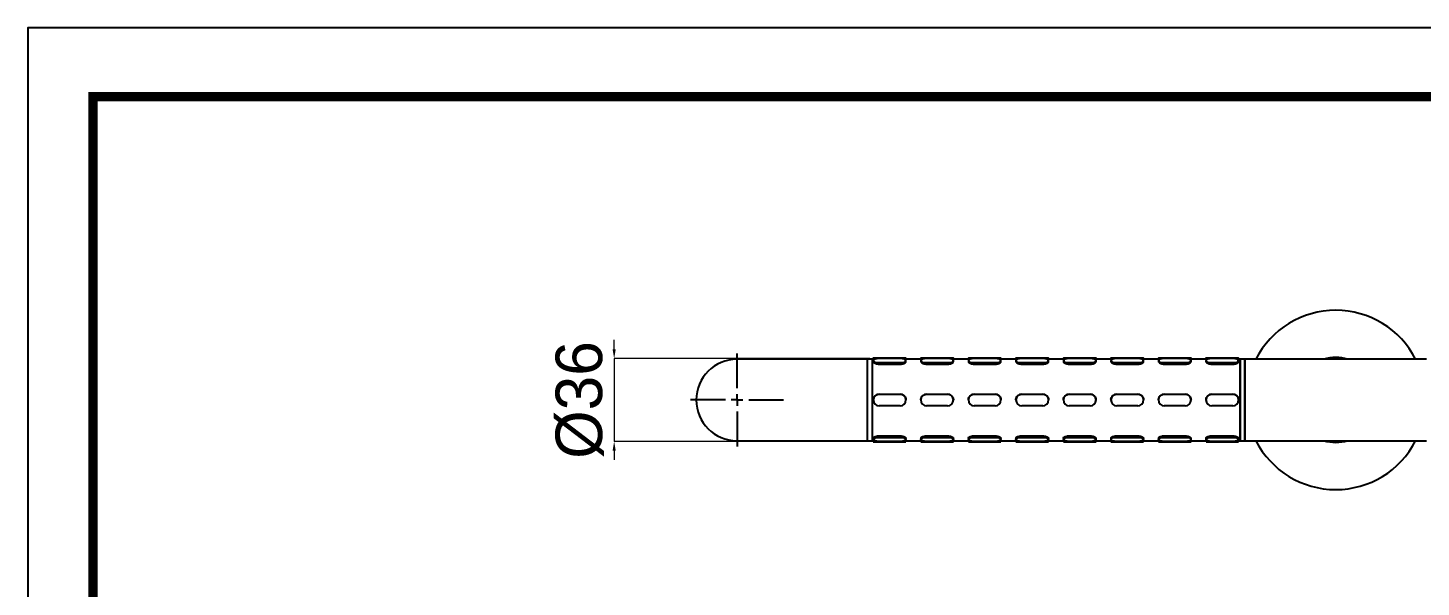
# Model space of a CAD drawing. Extents: x 0 to 2043, y 0 to 1272.
# Drawn here: x 0 to 598, y 1032 to 1272 of the extents above; entities that cross this region are included whole.
import ezdxf

# ---------------------------------------------------------------- set-up
doc = ezdxf.new("R2010")
doc.units = 0
doc.header["$LTSCALE"] = 10
doc.header["$MEASUREMENT"] = 0
doc.header["$PDMODE"] = 3
doc.header["$PDSIZE"] = -10
doc.linetypes.add('CENTERX2', pattern=[20.32, 12.7, -2.54, 2.54, -2.54])
doc.layers.get('0').update_dxf_attribs({"linetype": 'CONTINUOUS'})
doc.layers.get('DEFPOINTS').update_dxf_attribs({"linetype": 'CONTINUOUS'})
doc.layers.add('中心线层', color=1, linetype='CENTERX2', lineweight=25)
doc.styles.add('Daelim Dimension', font='')
doc.styles.get('Daelim Dimension').set_extended_font_data('나눔고딕')
doc.dimstyles.new('DEFAULT', dxfattribs={"dimscale": 2, "dimtxt": 2, "dimasz": 2, "dimexe": 0, "dimexo": 2, "dimgap": 1, "dimtad": 1, "dimdec": 0, "dimzin": 9, "dimdsep": 46, "dimtxsty": 'Daelim Dimension', "dimcen": 0.5, "dimclrd": 5, "dimclre": 5, "dimclrt": 256, "dimadec": 1, "dimazin": 0, "dimtfac": 1, "dimtdec": 0, "dimtix": 1, "dimtmove": 0, "dimatfit": 3, "dimfxl": 1, "dimtolj": 1, "dimtzin": 1, "dimlwd": 9, "dimlwe": 9, "dimarcsym": 0})

# ---------------------------------------------------------------- blocks, each defined once
blk = doc.blocks.new('SW_CENTERMARKSYMBOL_3')
at = {"layer": '中心线层', "color": 0}
for p, q in [((0, 1), (0, 4)), ((-1, 0), (-4, 0)), ((0, 0), (-0.5, 0)), ((0, 0), (0, 0.5)), ((0, 0), (0, -0.5)), ((0, 0), (0.5, 0)), ((1, 0), (4, 0)), ((0, -1), (0, -4))]:
    blk.add_line(p, q, dxfattribs=at)
blk = doc.blocks.new('*D13')
at = {"color": 5, "linetype": 'ByBlock', "lineweight": 9, "ltscale": 0.5, "transparency": 16777216}
for p, q in [((1430.47, 1133.97), (1430.47, 1120.71)), ((1707.92, 1133.97), (1707.92, 1120.71)), ((1434.47, 1120.71), (1703.92, 1120.71))]:
    blk.add_line(p, q, dxfattribs=at)
at = {"color": 5, "lineweight": 9, "transparency": 16777216}
for p, q in [((304.4, 878.45), (304.4, 964.57)), ((308.4, 964.57), (557.4, 964.57)), ((561.4, 882.01), (561.4, 964.57))]:
    blk.add_line(p, q, dxfattribs=at)
at = {"color": 5, "ltscale": 0.5, "transparency": 16777216}
for points in [[(1434.47, 1121.38), (1434.47, 1120.05), (1430.47, 1120.71)], [(1703.92, 1121.38), (1703.92, 1120.05), (1707.92, 1120.71)]]:
    blk.add_solid(points, dxfattribs=at)
at = {"color": 5, "transparency": 16777216}
for points in [[(308.4, 965.24), (308.4, 963.9), (304.4, 964.57)], [(557.4, 965.24), (557.4, 963.9), (561.4, 964.57)]]:
    blk.add_solid(points, dxfattribs=at)
at = {"layer": 'DEFPOINTS', "color": 0, "ltscale": 0.5, "transparency": 16777216}
for p in [(1430.47, 1137.97), (1707.92, 1137.97), (1707.92, 1120.71)]:
    blk.add_point(p, dxfattribs=at)
at = {"layer": 'DEFPOINTS', "color": 0, "transparency": 16777216}
for p in [(561.4, 964.57), (304.4, 874.45), (561.4, 878.01)]:
    blk.add_point(p, dxfattribs=at)
at = {"ltscale": 0.5, "transparency": 16777216, "insert": (1569.19, 1124.99), "char_height": 4, "attachment_point": 5, "style": 'Daelim Dimension'}
blk.add_mtext('\\A1;277.4', dxfattribs=at)
at = {"color": 7, "transparency": 16777216, "insert": (432.9, 977.46), "char_height": 20, "attachment_point": 5, "style": 'Daelim Dimension'}
blk.add_mtext('\\A1;257', dxfattribs=at)
blk = doc.blocks.new('*D15')
at = {"color": 5, "lineweight": 9, "ltscale": 0.5, "transparency": 16777216}
for p, q in [((251.66, 1133.91), (251.66, 1137.91)), ((361.4, 1129.91), (251.66, 1129.91)), ((251.66, 1129.91), (251.66, 1094.37)), ((361.4, 1094.37), (251.66, 1094.37)), ((251.66, 1090.37), (251.66, 1086.37))]:
    blk.add_line(p, q, dxfattribs=at)
at = {"color": 5, "ltscale": 0.5, "transparency": 16777216}
for points in [[(251, 1133.91), (252.33, 1133.91), (251.66, 1129.91)], [(251, 1090.37), (252.33, 1090.37), (251.66, 1094.37)]]:
    blk.add_solid(points, dxfattribs=at)
at = {"layer": 'DEFPOINTS', "color": 0, "ltscale": 0.5, "transparency": 16777216}
for p in [(365.4, 1129.91), (251.66, 1094.37), (365.4, 1094.37)]:
    blk.add_point(p, dxfattribs=at)
at = {"color": 7, "ltscale": 0.5, "transparency": 16777216, "insert": (236.89, 1112.14), "char_height": 20, "attachment_point": 5, "rotation": 90, "style": 'Daelim Dimension'}
blk.add_mtext('\\A1;%%C36', dxfattribs=at)

msp = doc.modelspace()

# ---------------------------------------------------------------- linework, layer by layer
at = {"color": 7, "linetype": 'Continuous', "lineweight": 25}
for p, q in [((329.4, 1129.65), (304.4, 1129.65)), ((360.4, 1129.65), (329.4, 1129.65)), ((362.4, 1129.65), (360.4, 1129.65)), ((360.4, 1094.65), (360.4, 1129.65)), ((362.94, 1129.65), (362.4, 1129.65)), ((362.4, 1129.65), (362.4, 1094.65)), ((362.9, 1130.15), (362.9, 1129.64)), ((362.9, 1129.06), (362.9, 1128.58)), ((374.4, 1130.15), (365.4, 1130.15)), ((365.4, 1130.15), (374.4, 1130.15)), ((374.4, 1129.91), (365.4, 1129.91)), ((365.4, 1128.2), (374.4, 1128.2)), ((365.4, 1127.56), (374.4, 1127.56)), ((383.34, 1129.65), (376.87, 1129.65)), ((376.9, 1129.64), (376.9, 1130.15)), ((376.9, 1128.58), (376.9, 1129.06)), ((383.3, 1130.15), (383.3, 1129.64)), ((383.3, 1129.06), (383.3, 1128.58)), ((385.8, 1130.15), (394.8, 1130.15)), ((394.8, 1130.15), (385.8, 1130.15)), ((394.8, 1129.91), (385.8, 1129.91)), ((385.8, 1128.2), (394.8, 1128.2)), ((385.8, 1127.56), (394.8, 1127.56)), ((403.74, 1129.65), (397.27, 1129.65)), ((397.3, 1129.64), (397.3, 1130.15)), ((397.3, 1128.58), (397.3, 1129.06)), ((403.7, 1130.15), (403.7, 1129.64)), ((403.7, 1129.06), (403.7, 1128.58)), ((406.2, 1130.15), (415.2, 1130.15)), ((415.2, 1130.15), (406.2, 1130.15)), ((415.2, 1129.91), (406.2, 1129.91)), ((406.2, 1128.2), (415.2, 1128.2)), ((406.2, 1127.56), (415.2, 1127.56)), ((424.14, 1129.65), (417.67, 1129.65)), ((417.7, 1129.64), (417.7, 1130.15)), ((417.7, 1128.58), (417.7, 1129.06)), ((424.1, 1130.15), (424.1, 1129.64)), ((424.1, 1129.06), (424.1, 1128.58)), ((426.6, 1130.15), (435.6, 1130.15)), ((435.6, 1130.15), (426.6, 1130.15)), ((435.6, 1129.91), (426.6, 1129.91)), ((426.6, 1128.2), (435.6, 1128.2)), ((426.6, 1127.56), (435.6, 1127.56)), ((444.54, 1129.65), (438.07, 1129.65)), ((438.1, 1129.64), (438.1, 1130.15)), ((438.1, 1128.58), (438.1, 1129.06)), ((444.5, 1130.15), (444.5, 1129.64)), ((444.5, 1129.06), (444.5, 1128.58)), ((456, 1130.15), (447, 1130.15)), ((447, 1130.15), (456, 1130.15)), ((456, 1129.91), (447, 1129.91)), ((447, 1128.2), (456, 1128.2)), ((447, 1127.56), (456, 1127.56)), ((464.94, 1129.65), (458.47, 1129.65)), ((458.5, 1129.64), (458.5, 1130.15)), ((458.5, 1128.58), (458.5, 1129.06)), ((464.9, 1130.15), (464.9, 1129.64)), ((464.9, 1129.06), (464.9, 1128.58)), ((467.4, 1130.15), (476.4, 1130.15)), ((476.4, 1130.15), (467.4, 1130.15)), ((476.4, 1129.91), (467.4, 1129.91)), ((467.4, 1128.2), (476.4, 1128.2)), ((467.4, 1127.56), (476.4, 1127.56)), ((485.34, 1129.65), (478.87, 1129.65)), ((478.9, 1129.64), (478.9, 1130.15)), ((478.9, 1128.58), (478.9, 1129.06)), ((485.3, 1130.15), (485.3, 1129.64)), ((485.3, 1129.06), (485.3, 1128.58)), ((487.8, 1130.15), (496.8, 1130.15)), ((496.8, 1130.15), (487.8, 1130.15)), ((496.8, 1129.91), (487.8, 1129.91)), ((487.8, 1128.2), (496.8, 1128.2)), ((487.8, 1127.56), (496.8, 1127.56)), ((505.74, 1129.65), (499.27, 1129.65)), ((499.3, 1129.64), (499.3, 1130.15)), ((499.3, 1128.58), (499.3, 1129.06)), ((505.7, 1130.15), (505.7, 1129.64)), ((505.7, 1129.06), (505.7, 1128.58)), ((517.2, 1130.15), (508.2, 1130.15)), ((508.2, 1130.15), (517.2, 1130.15)), ((517.2, 1129.91), (508.2, 1129.91)), ((508.2, 1128.2), (517.2, 1128.2)), ((508.2, 1127.56), (517.2, 1127.56)), ((520.4, 1129.65), (519.67, 1129.65)), ((519.7, 1129.64), (519.7, 1130.15)), ((519.7, 1128.58), (519.7, 1129.06)), ((522.4, 1129.65), (520.4, 1129.65)), ((520.4, 1094.65), (520.4, 1129.65)), ((520.4, 1129.65), (520.4, 1129.3)), ((520.4, 1129.3), (520.4, 1094.65)), ((561.4, 1129.65), (522.4, 1129.65)), ((522.4, 1129.65), (522.4, 1129.3)), ((522.4, 1094.65), (522.4, 1129.65)), ((522.4, 1129.3), (522.4, 1094.65)), ((600.4, 1129.65), (561.4, 1129.65)), ((365.4, 1114.64), (374.4, 1114.64)), ((365.4, 1114.64), (374.4, 1114.64)), ((385.8, 1114.64), (394.8, 1114.64)), ((385.8, 1114.64), (394.8, 1114.64)), ((406.2, 1114.64), (415.2, 1114.64)), ((406.2, 1114.64), (415.2, 1114.64)), ((426.6, 1114.64), (435.6, 1114.64)), ((426.6, 1114.64), (435.6, 1114.64)), ((447, 1114.64), (456, 1114.64)), ((447, 1114.64), (456, 1114.64)), ((467.4, 1114.64), (476.4, 1114.64)), ((467.4, 1114.64), (476.4, 1114.64)), ((487.8, 1114.64), (496.8, 1114.64)), ((487.8, 1114.64), (496.8, 1114.64)), ((508.2, 1114.64), (517.2, 1114.64)), ((508.2, 1114.64), (517.2, 1114.64)), ((362.9, 1112.14), (362.9, 1112.14)), ((374.4, 1109.64), (365.4, 1109.64)), ((376.9, 1112.14), (376.9, 1112.14)), ((383.3, 1112.14), (383.3, 1112.14)), ((394.8, 1109.64), (385.8, 1109.64)), ((397.3, 1112.14), (397.3, 1112.14)), ((403.7, 1112.14), (403.7, 1112.14)), ((415.2, 1109.64), (406.2, 1109.64)), ((417.7, 1112.14), (417.7, 1112.14)), ((424.1, 1112.14), (424.1, 1112.14)), ((435.6, 1109.64), (426.6, 1109.64)), ((438.1, 1112.14), (438.1, 1112.14)), ((444.5, 1112.14), (444.5, 1112.14)), ((456, 1109.64), (447, 1109.64)), ((458.5, 1112.14), (458.5, 1112.14)), ((464.9, 1112.14), (464.9, 1112.14)), ((476.4, 1109.64), (467.4, 1109.64)), ((478.9, 1112.14), (478.9, 1112.14)), ((485.3, 1112.14), (485.3, 1112.14)), ((496.8, 1109.64), (487.8, 1109.64)), ((499.3, 1112.14), (499.3, 1112.14)), ((505.7, 1112.14), (505.7, 1112.14)), ((517.2, 1109.64), (508.2, 1109.64)), ((519.7, 1112.14), (519.7, 1112.14)), ((304.4, 1094.65), (329.4, 1094.65)), ((329.4, 1094.65), (360.4, 1094.65)), ((360.4, 1094.65), (362.4, 1094.65)), ((362.4, 1094.65), (362.93, 1094.65)), ((362.9, 1095.7), (362.9, 1095.23)), ((362.9, 1094.65), (362.9, 1094.15)), ((365.4, 1096.72), (374.4, 1096.72)), ((365.4, 1096.08), (374.4, 1096.08)), ((376.87, 1094.65), (383.33, 1094.65)), ((376.9, 1095.23), (376.9, 1095.7)), ((376.9, 1094.15), (376.9, 1094.65)), ((383.3, 1095.7), (383.3, 1095.23)), ((383.3, 1094.65), (383.3, 1094.15)), ((385.8, 1096.72), (394.8, 1096.72)), ((385.8, 1096.08), (394.8, 1096.08)), ((397.27, 1094.65), (403.73, 1094.65)), ((397.3, 1095.23), (397.3, 1095.7)), ((397.3, 1094.15), (397.3, 1094.65)), ((403.7, 1095.7), (403.7, 1095.23)), ((403.7, 1094.65), (403.7, 1094.15)), ((406.2, 1096.72), (415.2, 1096.72)), ((406.2, 1096.08), (415.2, 1096.08)), ((417.67, 1094.65), (424.13, 1094.65)), ((417.7, 1095.23), (417.7, 1095.7)), ((417.7, 1094.15), (417.7, 1094.65)), ((424.1, 1095.7), (424.1, 1095.23)), ((424.1, 1094.65), (424.1, 1094.15)), ((426.6, 1096.72), (435.6, 1096.72)), ((426.6, 1096.08), (435.6, 1096.08)), ((438.07, 1094.65), (444.53, 1094.65)), ((438.1, 1095.23), (438.1, 1095.7)), ((438.1, 1094.15), (438.1, 1094.65)), ((444.5, 1095.7), (444.5, 1095.23)), ((444.5, 1094.65), (444.5, 1094.15)), ((447, 1096.72), (456, 1096.72)), ((447, 1096.08), (456, 1096.08)), ((458.47, 1094.65), (464.93, 1094.65)), ((458.5, 1095.23), (458.5, 1095.7)), ((458.5, 1094.15), (458.5, 1094.65)), ((464.9, 1095.7), (464.9, 1095.23)), ((464.9, 1094.65), (464.9, 1094.15)), ((467.4, 1096.72), (476.4, 1096.72)), ((467.4, 1096.08), (476.4, 1096.08)), ((478.87, 1094.65), (485.33, 1094.65)), ((478.9, 1095.23), (478.9, 1095.7)), ((478.9, 1094.15), (478.9, 1094.65)), ((485.3, 1095.7), (485.3, 1095.23)), ((485.3, 1094.65), (485.3, 1094.15)), ((487.8, 1096.72), (496.8, 1096.72)), ((487.8, 1096.08), (496.8, 1096.08)), ((499.27, 1094.65), (505.73, 1094.65)), ((499.3, 1095.23), (499.3, 1095.7)), ((499.3, 1094.15), (499.3, 1094.65)), ((505.7, 1095.7), (505.7, 1095.23)), ((505.7, 1094.65), (505.7, 1094.15)), ((508.2, 1096.72), (517.2, 1096.72)), ((508.2, 1096.08), (517.2, 1096.08)), ((519.67, 1094.65), (520.4, 1094.65)), ((519.7, 1095.23), (519.7, 1095.7)), ((519.7, 1094.15), (519.7, 1094.65)), ((520.4, 1094.65), (522.4, 1094.65)), ((522.4, 1094.65), (561.4, 1094.65)), ((561.4, 1094.65), (600.4, 1094.65)), ((374.4, 1094.37), (365.4, 1094.37)), ((365.4, 1094.15), (374.4, 1094.15)), ((394.8, 1094.37), (385.8, 1094.37)), ((385.8, 1094.15), (394.8, 1094.15)), ((415.2, 1094.37), (406.2, 1094.37)), ((406.2, 1094.15), (415.2, 1094.15)), ((435.6, 1094.37), (426.6, 1094.37)), ((426.6, 1094.15), (435.6, 1094.15)), ((456, 1094.37), (447, 1094.37)), ((447, 1094.15), (456, 1094.15)), ((476.4, 1094.37), (467.4, 1094.37)), ((467.4, 1094.15), (476.4, 1094.15)), ((496.8, 1094.37), (487.8, 1094.37)), ((487.8, 1094.15), (496.8, 1094.15)), ((517.2, 1094.37), (508.2, 1094.37)), ((508.2, 1094.15), (517.2, 1094.15))]:
    msp.add_line(p, q, dxfattribs=at)
at = {"ltscale": 0.5}
msp.add_lwpolyline([(0, 0), (1736, 0), (1736, 1272), (0, 1272)], close=True, dxfattribs=at)
at = {"color": 5, "linetype": 'ByBlock', "lineweight": 200, "const_width": 4}
msp.add_lwpolyline([(27.92, 54.47), (1707.92, 54.47), (1707.92, 1242.47), (27.92, 1242.47)], close=True, dxfattribs=at)
at = {"color": 7, "linetype": 'Continuous', "lineweight": 25, "flags": 128}
for points in [[(365.4, 1130.15), (364.45, 1130.15), (363.64, 1130.15), (363.09, 1130.15), (362.9, 1130.15), (363.09, 1130.15), (363.64, 1130.15), (364.45, 1130.15), (365.4, 1130.15)], [(365.4, 1129.91), (364.45, 1129.85), (363.64, 1129.66), (363.09, 1129.39), (362.9, 1129.06), (363.09, 1128.73), (363.64, 1128.45), (364.45, 1128.27), (365.4, 1128.2)], [(374.4, 1130.15), (375.36, 1130.15), (376.17, 1130.15), (376.71, 1130.15), (376.9, 1130.15), (376.71, 1130.15), (376.17, 1130.15), (375.36, 1130.15), (374.4, 1130.15)], [(374.4, 1128.2), (375.36, 1128.27), (376.17, 1128.45), (376.71, 1128.73), (376.9, 1129.06), (376.71, 1129.39), (376.17, 1129.66), (375.36, 1129.85), (374.4, 1129.91)], [(385.8, 1130.15), (384.85, 1130.15), (384.04, 1130.15), (383.49, 1130.15), (383.3, 1130.15), (383.49, 1130.15), (384.04, 1130.15), (384.85, 1130.15), (385.8, 1130.15)], [(385.8, 1129.91), (384.85, 1129.85), (384.04, 1129.66), (383.49, 1129.39), (383.3, 1129.06), (383.49, 1128.73), (384.04, 1128.45), (384.85, 1128.27), (385.8, 1128.2)], [(394.8, 1130.15), (395.76, 1130.15), (396.57, 1130.15), (397.11, 1130.15), (397.3, 1130.15), (397.11, 1130.15), (396.57, 1130.15), (395.76, 1130.15), (394.8, 1130.15)], [(394.8, 1128.2), (395.76, 1128.27), (396.57, 1128.45), (397.11, 1128.73), (397.3, 1129.06), (397.11, 1129.39), (396.57, 1129.66), (395.76, 1129.85), (394.8, 1129.91)], [(406.2, 1130.15), (405.25, 1130.15), (404.44, 1130.15), (403.89, 1130.15), (403.7, 1130.15), (403.89, 1130.15), (404.44, 1130.15), (405.25, 1130.15), (406.2, 1130.15)], [(406.2, 1129.91), (405.25, 1129.85), (404.44, 1129.66), (403.89, 1129.39), (403.7, 1129.06), (403.89, 1128.73), (404.44, 1128.45), (405.25, 1128.27), (406.2, 1128.2)], [(415.2, 1130.15), (416.16, 1130.15), (416.97, 1130.15), (417.51, 1130.15), (417.7, 1130.15), (417.51, 1130.15), (416.97, 1130.15), (416.16, 1130.15), (415.2, 1130.15)], [(415.2, 1128.2), (416.16, 1128.27), (416.97, 1128.45), (417.51, 1128.73), (417.7, 1129.06), (417.51, 1129.39), (416.97, 1129.66), (416.16, 1129.85), (415.2, 1129.91)], [(426.6, 1130.15), (425.65, 1130.15), (424.84, 1130.15), (424.29, 1130.15), (424.1, 1130.15), (424.29, 1130.15), (424.84, 1130.15), (425.65, 1130.15), (426.6, 1130.15)], [(426.6, 1129.91), (425.65, 1129.85), (424.84, 1129.66), (424.29, 1129.39), (424.1, 1129.06), (424.29, 1128.73), (424.84, 1128.45), (425.65, 1128.27), (426.6, 1128.2)], [(435.6, 1130.15), (436.56, 1130.15), (437.37, 1130.15), (437.91, 1130.15), (438.1, 1130.15), (437.91, 1130.15), (437.37, 1130.15), (436.56, 1130.15), (435.6, 1130.15)], [(435.6, 1128.2), (436.56, 1128.27), (437.37, 1128.45), (437.91, 1128.73), (438.1, 1129.06), (437.91, 1129.39), (437.37, 1129.66), (436.56, 1129.85), (435.6, 1129.91)], [(447, 1130.15), (446.05, 1130.15), (445.24, 1130.15), (444.69, 1130.15), (444.5, 1130.15), (444.69, 1130.15), (445.24, 1130.15), (446.05, 1130.15), (447, 1130.15)], [(447, 1129.91), (446.05, 1129.85), (445.24, 1129.66), (444.69, 1129.39), (444.5, 1129.06), (444.69, 1128.73), (445.24, 1128.45), (446.05, 1128.27), (447, 1128.2)], [(456, 1130.15), (456.96, 1130.15), (457.77, 1130.15), (458.31, 1130.15), (458.5, 1130.15), (458.31, 1130.15), (457.77, 1130.15), (456.96, 1130.15), (456, 1130.15)], [(456, 1128.2), (456.96, 1128.27), (457.77, 1128.45), (458.31, 1128.73), (458.5, 1129.06), (458.31, 1129.39), (457.77, 1129.66), (456.96, 1129.85), (456, 1129.91)], [(467.4, 1130.15), (466.45, 1130.15), (465.64, 1130.15), (465.09, 1130.15), (464.9, 1130.15), (465.09, 1130.15), (465.64, 1130.15), (466.45, 1130.15), (467.4, 1130.15)], [(467.4, 1129.91), (466.45, 1129.85), (465.64, 1129.66), (465.09, 1129.39), (464.9, 1129.06), (465.09, 1128.73), (465.64, 1128.45), (466.45, 1128.27), (467.4, 1128.2)], [(476.4, 1130.15), (477.36, 1130.15), (478.17, 1130.15), (478.71, 1130.15), (478.9, 1130.15), (478.71, 1130.15), (478.17, 1130.15), (477.36, 1130.15), (476.4, 1130.15)], [(476.4, 1128.2), (477.36, 1128.27), (478.17, 1128.45), (478.71, 1128.73), (478.9, 1129.06), (478.71, 1129.39), (478.17, 1129.66), (477.36, 1129.85), (476.4, 1129.91)], [(487.8, 1130.15), (486.85, 1130.15), (486.04, 1130.15), (485.49, 1130.15), (485.3, 1130.15), (485.49, 1130.15), (486.04, 1130.15), (486.85, 1130.15), (487.8, 1130.15)], [(487.8, 1129.91), (486.85, 1129.85), (486.04, 1129.66), (485.49, 1129.39), (485.3, 1129.06), (485.49, 1128.73), (486.04, 1128.45), (486.85, 1128.27), (487.8, 1128.2)], [(496.8, 1130.15), (497.76, 1130.15), (498.57, 1130.15), (499.11, 1130.15), (499.3, 1130.15), (499.11, 1130.15), (498.57, 1130.15), (497.76, 1130.15), (496.8, 1130.15)], [(496.8, 1128.2), (497.76, 1128.27), (498.57, 1128.45), (499.11, 1128.73), (499.3, 1129.06), (499.11, 1129.39), (498.57, 1129.66), (497.76, 1129.85), (496.8, 1129.91)], [(508.2, 1130.15), (507.25, 1130.15), (506.44, 1130.15), (505.89, 1130.15), (505.7, 1130.15), (505.89, 1130.15), (506.44, 1130.15), (507.25, 1130.15), (508.2, 1130.15)], [(508.2, 1129.91), (507.25, 1129.85), (506.44, 1129.66), (505.89, 1129.39), (505.7, 1129.06), (505.89, 1128.73), (506.44, 1128.45), (507.25, 1128.27), (508.2, 1128.2)], [(517.2, 1130.15), (518.16, 1130.15), (518.97, 1130.15), (519.51, 1130.15), (519.7, 1130.15), (519.51, 1130.15), (518.97, 1130.15), (518.16, 1130.15), (517.2, 1130.15)], [(517.2, 1128.2), (518.16, 1128.27), (518.97, 1128.45), (519.51, 1128.73), (519.7, 1129.06), (519.51, 1129.39), (518.97, 1129.66), (518.16, 1129.85), (517.2, 1129.91)], [(365.4, 1094.37), (364.45, 1094.44), (363.64, 1094.63), (363.09, 1094.9), (362.9, 1095.23), (363.09, 1095.56), (363.64, 1095.83), (364.45, 1096.02), (365.4, 1096.08)], [(374.4, 1096.08), (375.36, 1096.02), (376.17, 1095.83), (376.71, 1095.56), (376.9, 1095.23), (376.71, 1094.9), (376.17, 1094.63), (375.36, 1094.44), (374.4, 1094.37)], [(385.8, 1094.37), (384.85, 1094.44), (384.04, 1094.63), (383.49, 1094.9), (383.3, 1095.23), (383.49, 1095.56), (384.04, 1095.83), (384.85, 1096.02), (385.8, 1096.08)], [(394.8, 1096.08), (395.76, 1096.02), (396.57, 1095.83), (397.11, 1095.56), (397.3, 1095.23), (397.11, 1094.9), (396.57, 1094.63), (395.76, 1094.44), (394.8, 1094.37)], [(406.2, 1094.37), (405.25, 1094.44), (404.44, 1094.63), (403.89, 1094.9), (403.7, 1095.23), (403.89, 1095.56), (404.44, 1095.83), (405.25, 1096.02), (406.2, 1096.08)], [(415.2, 1096.08), (416.16, 1096.02), (416.97, 1095.83), (417.51, 1095.56), (417.7, 1095.23), (417.51, 1094.9), (416.97, 1094.63), (416.16, 1094.44), (415.2, 1094.37)], [(426.6, 1094.37), (425.65, 1094.44), (424.84, 1094.63), (424.29, 1094.9), (424.1, 1095.23), (424.29, 1095.56), (424.84, 1095.83), (425.65, 1096.02), (426.6, 1096.08)], [(435.6, 1096.08), (436.56, 1096.02), (437.37, 1095.83), (437.91, 1095.56), (438.1, 1095.23), (437.91, 1094.9), (437.37, 1094.63), (436.56, 1094.44), (435.6, 1094.37)], [(447, 1094.37), (446.05, 1094.44), (445.24, 1094.63), (444.69, 1094.9), (444.5, 1095.23), (444.69, 1095.56), (445.24, 1095.83), (446.05, 1096.02), (447, 1096.08)], [(456, 1096.08), (456.96, 1096.02), (457.77, 1095.83), (458.31, 1095.56), (458.5, 1095.23), (458.31, 1094.9), (457.77, 1094.63), (456.96, 1094.44), (456, 1094.37)], [(467.4, 1094.37), (466.45, 1094.44), (465.64, 1094.63), (465.09, 1094.9), (464.9, 1095.23), (465.09, 1095.56), (465.64, 1095.83), (466.45, 1096.02), (467.4, 1096.08)], [(476.4, 1096.08), (477.36, 1096.02), (478.17, 1095.83), (478.71, 1095.56), (478.9, 1095.23), (478.71, 1094.9), (478.17, 1094.63), (477.36, 1094.44), (476.4, 1094.37)], [(487.8, 1094.37), (486.85, 1094.44), (486.04, 1094.63), (485.49, 1094.9), (485.3, 1095.23), (485.49, 1095.56), (486.04, 1095.83), (486.85, 1096.02), (487.8, 1096.08)], [(496.8, 1096.08), (497.76, 1096.02), (498.57, 1095.83), (499.11, 1095.56), (499.3, 1095.23), (499.11, 1094.9), (498.57, 1094.63), (497.76, 1094.44), (496.8, 1094.37)], [(508.2, 1094.37), (507.25, 1094.44), (506.44, 1094.63), (505.89, 1094.9), (505.7, 1095.23), (505.89, 1095.56), (506.44, 1095.83), (507.25, 1096.02), (508.2, 1096.08)], [(517.2, 1096.08), (518.16, 1096.02), (518.97, 1095.83), (519.51, 1095.56), (519.7, 1095.23), (519.51, 1094.9), (518.97, 1094.63), (518.16, 1094.44), (517.2, 1094.37)]]:
    msp.add_lwpolyline(points, dxfattribs=at)
at = {"color": 7, "linetype": 'Continuous', "lineweight": 25}
for centre, radius, start, end in [((561.4, 1112.15), 38.5, 27.0356, 152.9644), ((561.4, 1112.15), 18.25, 73.51691, 106.48309), ((304.4, 1112.15), 17.5, 90, 180), ((365.4, 1112.14), 2.5, 90, 270), ((374.4, 1112.14), 2.5, 270, 90), ((385.8, 1112.14), 2.5, 90, 270), ((394.8, 1112.14), 2.5, 270, 90), ((406.2, 1112.14), 2.5, 90, 270), ((415.2, 1112.14), 2.5, 270, 90), ((426.6, 1112.14), 2.5, 90, 270), ((435.6, 1112.14), 2.5, 270, 90), ((447, 1112.14), 2.5, 90, 270), ((456, 1112.14), 2.5, 270, 90), ((467.4, 1112.14), 2.5, 90, 270), ((476.4, 1112.14), 2.5, 270, 90), ((487.8, 1112.14), 2.5, 90, 270), ((496.8, 1112.14), 2.5, 270, 90), ((508.2, 1112.14), 2.5, 90, 270), ((517.2, 1112.14), 2.5, 270, 90), ((304.4, 1112.15), 17.5, 180, 270), ((561.4, 1112.15), 38.5, 207.0356, 332.9644), ((561.4, 1112.15), 18.25, 253.51691, 286.48309), ((364.78, 2328.97), 1234.82, 269.91301, 270.02896), ((375.03, 2328.97), 1234.82, 269.97104, 270.08699), ((385.18, 2328.97), 1234.82, 269.91301, 270.02896), ((395.43, 2328.97), 1234.82, 269.97104, 270.08699), ((405.58, 2328.97), 1234.82, 269.91301, 270.02896), ((415.83, 2328.97), 1234.82, 269.97104, 270.08699), ((425.98, 2328.97), 1234.82, 269.91301, 270.02896), ((436.23, 2328.97), 1234.82, 269.97104, 270.08699), ((446.38, 2328.97), 1234.82, 269.91301, 270.02896), ((456.63, 2328.97), 1234.82, 269.97104, 270.08699), ((466.78, 2328.97), 1234.82, 269.91301, 270.02896), ((477.03, 2328.97), 1234.82, 269.97104, 270.08699), ((487.18, 2328.97), 1234.82, 269.91301, 270.02896), ((497.43, 2328.97), 1234.82, 269.97104, 270.08699), ((507.58, 2328.97), 1234.82, 269.91301, 270.02896), ((517.83, 2328.97), 1234.82, 269.97104, 270.08699)]:
    msp.add_arc(centre, radius, start, end, dxfattribs=at)
for points, knots in [([(362.94, 1129.64), (362.93, 1129.64), (362.89, 1129.65), (363.07, 1129.62), (363.35, 1129.59), (363.46, 1129.58)], [0, 0, 0, 0, 0.171697, 0.66995, 1, 1, 1, 1]), ([(362.93, 1128.58), (362.93, 1128.55), (362.89, 1128.43), (363.12, 1128.18), (363.59, 1127.89), (364.29, 1127.66), (364.93, 1127.57), (365.31, 1127.56), (365.4, 1127.56)], [0, 0, 0, 0, 0.070496, 0.28295, 0.496154, 0.711255, 0.926476, 1, 1, 1, 1]), ([(374.4, 1127.56), (374.68, 1127.58), (375.24, 1127.6), (375.99, 1127.8), (376.55, 1128.08), (376.87, 1128.36), (376.87, 1128.52), (376.87, 1128.58)], [0, 0, 0, 0, 0.213248, 0.426444, 0.641012, 0.856495, 1, 1, 1, 1]), ([(376.33, 1129.58), (376.4, 1129.58), (376.65, 1129.61), (376.87, 1129.64), (376.87, 1129.64), (376.87, 1129.64)], [0, 0, 0, 0, 0.1624676, 0.6626632, 1, 1, 1, 1]), ([(383.34, 1129.64), (383.33, 1129.64), (383.29, 1129.65), (383.47, 1129.62), (383.75, 1129.59), (383.86, 1129.58)], [0, 0, 0, 0, 0.171697, 0.66995, 1, 1, 1, 1]), ([(383.33, 1128.58), (383.33, 1128.55), (383.29, 1128.43), (383.52, 1128.18), (383.99, 1127.89), (384.69, 1127.66), (385.33, 1127.57), (385.71, 1127.56), (385.8, 1127.56)], [0, 0, 0, 0, 0.070496, 0.28295, 0.496154, 0.711255, 0.926476, 1, 1, 1, 1]), ([(394.8, 1127.56), (395.08, 1127.58), (395.64, 1127.6), (396.39, 1127.8), (396.95, 1128.08), (397.27, 1128.36), (397.27, 1128.52), (397.27, 1128.58)], [0, 0, 0, 0, 0.213248, 0.426444, 0.641012, 0.856495, 1, 1, 1, 1]), ([(396.73, 1129.58), (396.8, 1129.58), (397.05, 1129.61), (397.27, 1129.64), (397.27, 1129.64), (397.27, 1129.64)], [0, 0, 0, 0, 0.1624676, 0.6626632, 1, 1, 1, 1]), ([(403.74, 1129.64), (403.73, 1129.64), (403.69, 1129.65), (403.87, 1129.62), (404.15, 1129.59), (404.26, 1129.58)], [0, 0, 0, 0, 0.171697, 0.66995, 1, 1, 1, 1]), ([(403.73, 1128.58), (403.73, 1128.55), (403.69, 1128.43), (403.92, 1128.18), (404.39, 1127.89), (405.09, 1127.66), (405.73, 1127.57), (406.11, 1127.56), (406.2, 1127.56)], [0, 0, 0, 0, 0.070496, 0.28295, 0.496154, 0.711255, 0.926476, 1, 1, 1, 1]), ([(415.2, 1127.56), (415.48, 1127.58), (416.04, 1127.6), (416.79, 1127.8), (417.35, 1128.08), (417.67, 1128.36), (417.67, 1128.52), (417.67, 1128.58)], [0, 0, 0, 0, 0.213248, 0.426444, 0.641012, 0.856495, 1, 1, 1, 1]), ([(417.13, 1129.58), (417.2, 1129.58), (417.45, 1129.61), (417.67, 1129.64), (417.67, 1129.64), (417.67, 1129.64)], [0, 0, 0, 0, 0.1624676, 0.6626632, 1, 1, 1, 1]), ([(424.14, 1129.64), (424.13, 1129.64), (424.09, 1129.65), (424.27, 1129.62), (424.55, 1129.59), (424.66, 1129.58)], [0, 0, 0, 0, 0.171697, 0.66995, 1, 1, 1, 1]), ([(424.13, 1128.58), (424.13, 1128.55), (424.09, 1128.43), (424.32, 1128.18), (424.79, 1127.89), (425.49, 1127.66), (426.13, 1127.57), (426.51, 1127.56), (426.6, 1127.56)], [0, 0, 0, 0, 0.070496, 0.28295, 0.496154, 0.711255, 0.926476, 1, 1, 1, 1]), ([(435.6, 1127.56), (435.88, 1127.58), (436.44, 1127.6), (437.19, 1127.8), (437.75, 1128.08), (438.07, 1128.36), (438.07, 1128.52), (438.07, 1128.58)], [0, 0, 0, 0, 0.213248, 0.426444, 0.641012, 0.856495, 1, 1, 1, 1]), ([(437.53, 1129.58), (437.6, 1129.58), (437.85, 1129.61), (438.07, 1129.64), (438.07, 1129.64), (438.07, 1129.64)], [0, 0, 0, 0, 0.162468, 0.662663, 1, 1, 1, 1]), ([(444.54, 1129.64), (444.53, 1129.64), (444.49, 1129.65), (444.67, 1129.62), (444.95, 1129.59), (445.06, 1129.58)], [0, 0, 0, 0, 0.171697, 0.66995, 1, 1, 1, 1]), ([(444.53, 1128.58), (444.53, 1128.55), (444.49, 1128.43), (444.72, 1128.18), (445.19, 1127.89), (445.89, 1127.66), (446.53, 1127.57), (446.91, 1127.56), (447, 1127.56)], [0, 0, 0, 0, 0.070496, 0.28295, 0.496154, 0.711255, 0.926476, 1, 1, 1, 1]), ([(456, 1127.56), (456.28, 1127.58), (456.84, 1127.6), (457.59, 1127.8), (458.15, 1128.08), (458.47, 1128.36), (458.47, 1128.52), (458.47, 1128.58)], [0, 0, 0, 0, 0.213248, 0.426444, 0.641012, 0.856495, 1, 1, 1, 1]), ([(457.93, 1129.58), (458, 1129.58), (458.25, 1129.61), (458.47, 1129.64), (458.47, 1129.64), (458.47, 1129.64)], [0, 0, 0, 0, 0.1624676, 0.6626632, 1, 1, 1, 1]), ([(464.94, 1129.64), (464.93, 1129.64), (464.89, 1129.65), (465.07, 1129.62), (465.35, 1129.59), (465.46, 1129.58)], [0, 0, 0, 0, 0.171697, 0.66995, 1, 1, 1, 1]), ([(464.93, 1128.58), (464.93, 1128.55), (464.89, 1128.43), (465.12, 1128.18), (465.59, 1127.89), (466.29, 1127.66), (466.93, 1127.57), (467.31, 1127.56), (467.4, 1127.56)], [0, 0, 0, 0, 0.070496, 0.28295, 0.496154, 0.711255, 0.926476, 1, 1, 1, 1]), ([(476.4, 1127.56), (476.68, 1127.58), (477.24, 1127.6), (477.99, 1127.8), (478.55, 1128.08), (478.87, 1128.36), (478.87, 1128.52), (478.87, 1128.58)], [0, 0, 0, 0, 0.213248, 0.426444, 0.641012, 0.856495, 1, 1, 1, 1]), ([(478.33, 1129.58), (478.4, 1129.58), (478.65, 1129.61), (478.87, 1129.64), (478.87, 1129.64), (478.87, 1129.64)], [0, 0, 0, 0, 0.1624676, 0.6626632, 1, 1, 1, 1]), ([(485.34, 1129.64), (485.33, 1129.64), (485.29, 1129.65), (485.47, 1129.62), (485.75, 1129.59), (485.86, 1129.58)], [0, 0, 0, 0, 0.171697, 0.66995, 1, 1, 1, 1]), ([(485.33, 1128.58), (485.33, 1128.55), (485.29, 1128.43), (485.52, 1128.18), (485.99, 1127.89), (486.69, 1127.66), (487.33, 1127.57), (487.71, 1127.56), (487.8, 1127.56)], [0, 0, 0, 0, 0.070496, 0.28295, 0.496154, 0.711255, 0.926476, 1, 1, 1, 1]), ([(496.8, 1127.56), (497.08, 1127.58), (497.64, 1127.6), (498.39, 1127.8), (498.95, 1128.08), (499.27, 1128.36), (499.27, 1128.52), (499.27, 1128.58)], [0, 0, 0, 0, 0.213248, 0.426444, 0.641012, 0.856495, 1, 1, 1, 1]), ([(498.73, 1129.58), (498.8, 1129.58), (499.05, 1129.61), (499.27, 1129.64), (499.27, 1129.64), (499.27, 1129.64)], [0, 0, 0, 0, 0.162468, 0.662663, 1, 1, 1, 1]), ([(505.74, 1129.64), (505.73, 1129.64), (505.69, 1129.65), (505.87, 1129.62), (506.15, 1129.59), (506.26, 1129.58)], [0, 0, 0, 0, 0.171697, 0.66995, 1, 1, 1, 1]), ([(505.73, 1128.58), (505.73, 1128.55), (505.69, 1128.43), (505.92, 1128.18), (506.39, 1127.89), (507.09, 1127.66), (507.73, 1127.57), (508.11, 1127.56), (508.2, 1127.56)], [0, 0, 0, 0, 0.070496, 0.28295, 0.496154, 0.711255, 0.926476, 1, 1, 1, 1]), ([(517.2, 1127.56), (517.48, 1127.58), (518.04, 1127.6), (518.79, 1127.8), (519.35, 1128.08), (519.67, 1128.36), (519.67, 1128.52), (519.67, 1128.58)], [0, 0, 0, 0, 0.213248, 0.426444, 0.641012, 0.856495, 1, 1, 1, 1]), ([(519.13, 1129.58), (519.2, 1129.58), (519.45, 1129.61), (519.67, 1129.64), (519.67, 1129.64), (519.67, 1129.64)], [0, 0, 0, 0, 0.162468, 0.662663, 1, 1, 1, 1]), ([(362.93, 1112.14), (362.93, 1112.23), (362.89, 1112.6), (363.12, 1113.24), (363.59, 1113.93), (364.29, 1114.43), (364.93, 1114.62), (365.31, 1114.63), (365.4, 1114.64)], [0, 0, 0, 0, 0.070496, 0.28295, 0.496154, 0.711255, 0.926476, 1, 1, 1, 1]), ([(374.4, 1114.64), (374.68, 1114.61), (375.24, 1114.56), (375.99, 1114.13), (376.55, 1113.5), (376.87, 1112.8), (376.87, 1112.32), (376.87, 1112.14)], [0, 0, 0, 0, 0.213248, 0.426444, 0.641012, 0.856495, 1, 1, 1, 1]), ([(383.33, 1112.14), (383.33, 1112.23), (383.29, 1112.6), (383.52, 1113.24), (383.99, 1113.93), (384.69, 1114.43), (385.33, 1114.62), (385.71, 1114.63), (385.8, 1114.64)], [0, 0, 0, 0, 0.070496, 0.28295, 0.496154, 0.711255, 0.926476, 1, 1, 1, 1]), ([(394.8, 1114.64), (395.08, 1114.61), (395.64, 1114.56), (396.39, 1114.13), (396.95, 1113.5), (397.27, 1112.8), (397.27, 1112.32), (397.27, 1112.14)], [0, 0, 0, 0, 0.213248, 0.426444, 0.641012, 0.856495, 1, 1, 1, 1]), ([(403.73, 1112.14), (403.73, 1112.23), (403.69, 1112.6), (403.92, 1113.24), (404.39, 1113.93), (405.09, 1114.43), (405.73, 1114.62), (406.11, 1114.63), (406.2, 1114.64)], [0, 0, 0, 0, 0.070496, 0.28295, 0.496154, 0.711255, 0.926476, 1, 1, 1, 1]), ([(415.2, 1114.64), (415.48, 1114.61), (416.04, 1114.56), (416.79, 1114.13), (417.35, 1113.5), (417.67, 1112.8), (417.67, 1112.32), (417.67, 1112.14)], [0, 0, 0, 0, 0.213248, 0.426444, 0.641012, 0.856495, 1, 1, 1, 1]), ([(424.13, 1112.14), (424.13, 1112.23), (424.09, 1112.6), (424.32, 1113.24), (424.79, 1113.93), (425.49, 1114.43), (426.13, 1114.62), (426.51, 1114.63), (426.6, 1114.64)], [0, 0, 0, 0, 0.070496, 0.28295, 0.496154, 0.711255, 0.926476, 1, 1, 1, 1]), ([(435.6, 1114.64), (435.88, 1114.61), (436.44, 1114.56), (437.19, 1114.13), (437.75, 1113.5), (438.07, 1112.8), (438.07, 1112.32), (438.07, 1112.14)], [0, 0, 0, 0, 0.213248, 0.426444, 0.641012, 0.856495, 1, 1, 1, 1]), ([(444.53, 1112.14), (444.53, 1112.23), (444.49, 1112.6), (444.72, 1113.24), (445.19, 1113.93), (445.89, 1114.43), (446.53, 1114.62), (446.91, 1114.63), (447, 1114.64)], [0, 0, 0, 0, 0.070496, 0.28295, 0.496154, 0.711255, 0.926476, 1, 1, 1, 1]), ([(456, 1114.64), (456.28, 1114.61), (456.84, 1114.56), (457.59, 1114.13), (458.15, 1113.5), (458.47, 1112.8), (458.47, 1112.32), (458.47, 1112.14)], [0, 0, 0, 0, 0.213248, 0.426444, 0.641012, 0.856495, 1, 1, 1, 1]), ([(464.93, 1112.14), (464.93, 1112.23), (464.89, 1112.6), (465.12, 1113.24), (465.59, 1113.93), (466.29, 1114.43), (466.93, 1114.62), (467.31, 1114.63), (467.4, 1114.64)], [0, 0, 0, 0, 0.070496, 0.28295, 0.496154, 0.711255, 0.926476, 1, 1, 1, 1]), ([(476.4, 1114.64), (476.68, 1114.61), (477.24, 1114.56), (477.99, 1114.13), (478.55, 1113.5), (478.87, 1112.8), (478.87, 1112.32), (478.87, 1112.14)], [0, 0, 0, 0, 0.213248, 0.426444, 0.641012, 0.856495, 1, 1, 1, 1]), ([(485.33, 1112.14), (485.33, 1112.23), (485.29, 1112.6), (485.52, 1113.24), (485.99, 1113.93), (486.69, 1114.43), (487.33, 1114.62), (487.71, 1114.63), (487.8, 1114.64)], [0, 0, 0, 0, 0.070496, 0.28295, 0.496154, 0.711255, 0.926476, 1, 1, 1, 1]), ([(496.8, 1114.64), (497.08, 1114.61), (497.64, 1114.56), (498.39, 1114.13), (498.95, 1113.5), (499.27, 1112.8), (499.27, 1112.32), (499.27, 1112.14)], [0, 0, 0, 0, 0.213248, 0.426444, 0.641012, 0.856495, 1, 1, 1, 1]), ([(505.73, 1112.14), (505.73, 1112.23), (505.69, 1112.6), (505.92, 1113.24), (506.39, 1113.93), (507.09, 1114.43), (507.73, 1114.62), (508.11, 1114.63), (508.2, 1114.64)], [0, 0, 0, 0, 0.070496, 0.28295, 0.496154, 0.711255, 0.926476, 1, 1, 1, 1]), ([(517.2, 1114.64), (517.48, 1114.61), (518.04, 1114.56), (518.79, 1114.13), (519.35, 1113.5), (519.67, 1112.8), (519.67, 1112.32), (519.67, 1112.14)], [0, 0, 0, 0, 0.213248, 0.426444, 0.641012, 0.856495, 1, 1, 1, 1]), ([(362.93, 1095.7), (362.93, 1095.73), (362.89, 1095.86), (363.12, 1096.1), (363.59, 1096.39), (364.29, 1096.62), (364.93, 1096.71), (365.31, 1096.72), (365.4, 1096.72)], [0, 0, 0, 0, 0.070496, 0.28295, 0.496154, 0.711255, 0.926476, 1, 1, 1, 1]), ([(362.93, 1094.65), (362.93, 1094.65), (362.89, 1094.64), (363.07, 1094.67), (363.35, 1094.7), (363.46, 1094.71)], [0, 0, 0, 0, 0.163661, 0.669945, 1, 1, 1, 1]), ([(374.4, 1096.72), (374.68, 1096.71), (375.24, 1096.68), (375.99, 1096.48), (376.55, 1096.21), (376.87, 1095.93), (376.87, 1095.77), (376.87, 1095.7)], [0, 0, 0, 0, 0.213248, 0.426444, 0.641012, 0.856495, 1, 1, 1, 1]), ([(376.34, 1094.72), (376.4, 1094.71), (376.66, 1094.68), (376.87, 1094.65), (376.87, 1094.65), (376.87, 1094.65)], [0, 0, 0, 0, 0.1599115, 0.6680178, 1, 1, 1, 1]), ([(383.33, 1095.7), (383.33, 1095.73), (383.29, 1095.86), (383.52, 1096.1), (383.99, 1096.39), (384.69, 1096.62), (385.33, 1096.71), (385.71, 1096.72), (385.8, 1096.72)], [0, 0, 0, 0, 0.070496, 0.28295, 0.496154, 0.711255, 0.926476, 1, 1, 1, 1]), ([(383.33, 1094.65), (383.33, 1094.65), (383.29, 1094.64), (383.47, 1094.67), (383.75, 1094.7), (383.86, 1094.71)], [0, 0, 0, 0, 0.163661, 0.669945, 1, 1, 1, 1]), ([(394.8, 1096.72), (395.08, 1096.71), (395.64, 1096.68), (396.39, 1096.48), (396.95, 1096.21), (397.27, 1095.93), (397.27, 1095.77), (397.27, 1095.7)], [0, 0, 0, 0, 0.213248, 0.426444, 0.641012, 0.856495, 1, 1, 1, 1]), ([(396.74, 1094.72), (396.8, 1094.71), (397.06, 1094.68), (397.27, 1094.65), (397.27, 1094.65), (397.27, 1094.65)], [0, 0, 0, 0, 0.1599115, 0.6680178, 1, 1, 1, 1]), ([(403.73, 1095.7), (403.73, 1095.73), (403.69, 1095.86), (403.92, 1096.1), (404.39, 1096.39), (405.09, 1096.62), (405.73, 1096.71), (406.11, 1096.72), (406.2, 1096.72)], [0, 0, 0, 0, 0.070496, 0.28295, 0.496154, 0.711255, 0.926476, 1, 1, 1, 1]), ([(403.73, 1094.65), (403.73, 1094.65), (403.69, 1094.64), (403.87, 1094.67), (404.15, 1094.7), (404.26, 1094.71)], [0, 0, 0, 0, 0.163661, 0.669945, 1, 1, 1, 1]), ([(415.2, 1096.72), (415.48, 1096.71), (416.04, 1096.68), (416.79, 1096.48), (417.35, 1096.21), (417.67, 1095.93), (417.67, 1095.77), (417.67, 1095.7)], [0, 0, 0, 0, 0.213248, 0.426444, 0.641012, 0.856495, 1, 1, 1, 1]), ([(417.14, 1094.72), (417.2, 1094.71), (417.46, 1094.68), (417.67, 1094.65), (417.67, 1094.65), (417.67, 1094.65)], [0, 0, 0, 0, 0.159911, 0.668018, 1, 1, 1, 1]), ([(424.13, 1095.7), (424.13, 1095.73), (424.09, 1095.86), (424.32, 1096.1), (424.79, 1096.39), (425.49, 1096.62), (426.13, 1096.71), (426.51, 1096.72), (426.6, 1096.72)], [0, 0, 0, 0, 0.070496, 0.28295, 0.496154, 0.711255, 0.926476, 1, 1, 1, 1]), ([(424.13, 1094.65), (424.13, 1094.65), (424.09, 1094.64), (424.27, 1094.67), (424.55, 1094.7), (424.66, 1094.71)], [0, 0, 0, 0, 0.163661, 0.669945, 1, 1, 1, 1]), ([(435.6, 1096.72), (435.88, 1096.71), (436.44, 1096.68), (437.19, 1096.48), (437.75, 1096.21), (438.07, 1095.93), (438.07, 1095.77), (438.07, 1095.7)], [0, 0, 0, 0, 0.213248, 0.426444, 0.641012, 0.856495, 1, 1, 1, 1]), ([(437.54, 1094.72), (437.6, 1094.71), (437.86, 1094.68), (438.07, 1094.65), (438.07, 1094.65), (438.07, 1094.65)], [0, 0, 0, 0, 0.159911, 0.668018, 1, 1, 1, 1]), ([(444.53, 1095.7), (444.53, 1095.73), (444.49, 1095.86), (444.72, 1096.1), (445.19, 1096.39), (445.89, 1096.62), (446.53, 1096.71), (446.91, 1096.72), (447, 1096.72)], [0, 0, 0, 0, 0.070496, 0.28295, 0.496154, 0.711255, 0.926476, 1, 1, 1, 1]), ([(444.53, 1094.65), (444.53, 1094.65), (444.49, 1094.64), (444.67, 1094.67), (444.95, 1094.7), (445.06, 1094.71)], [0, 0, 0, 0, 0.163661, 0.669945, 1, 1, 1, 1]), ([(456, 1096.72), (456.28, 1096.71), (456.84, 1096.68), (457.59, 1096.48), (458.15, 1096.21), (458.47, 1095.93), (458.47, 1095.77), (458.47, 1095.7)], [0, 0, 0, 0, 0.213248, 0.426444, 0.641012, 0.856495, 1, 1, 1, 1]), ([(457.94, 1094.72), (458, 1094.71), (458.26, 1094.68), (458.47, 1094.65), (458.47, 1094.65), (458.47, 1094.65)], [0, 0, 0, 0, 0.159911, 0.668018, 1, 1, 1, 1]), ([(464.93, 1095.7), (464.93, 1095.73), (464.89, 1095.86), (465.12, 1096.1), (465.59, 1096.39), (466.29, 1096.62), (466.93, 1096.71), (467.31, 1096.72), (467.4, 1096.72)], [0, 0, 0, 0, 0.070496, 0.28295, 0.496154, 0.711255, 0.926476, 1, 1, 1, 1]), ([(464.93, 1094.65), (464.93, 1094.65), (464.89, 1094.64), (465.07, 1094.67), (465.35, 1094.7), (465.46, 1094.71)], [0, 0, 0, 0, 0.163661, 0.669945, 1, 1, 1, 1]), ([(476.4, 1096.72), (476.68, 1096.71), (477.24, 1096.68), (477.99, 1096.48), (478.55, 1096.21), (478.87, 1095.93), (478.87, 1095.77), (478.87, 1095.7)], [0, 0, 0, 0, 0.213248, 0.426444, 0.641012, 0.856495, 1, 1, 1, 1]), ([(478.34, 1094.72), (478.4, 1094.71), (478.66, 1094.68), (478.87, 1094.65), (478.87, 1094.65), (478.87, 1094.65)], [0, 0, 0, 0, 0.159911, 0.668018, 1, 1, 1, 1]), ([(485.33, 1095.7), (485.33, 1095.73), (485.29, 1095.86), (485.52, 1096.1), (485.99, 1096.39), (486.69, 1096.62), (487.33, 1096.71), (487.71, 1096.72), (487.8, 1096.72)], [0, 0, 0, 0, 0.070496, 0.28295, 0.496154, 0.711255, 0.926476, 1, 1, 1, 1]), ([(485.33, 1094.65), (485.33, 1094.65), (485.29, 1094.64), (485.47, 1094.67), (485.75, 1094.7), (485.86, 1094.71)], [0, 0, 0, 0, 0.163661, 0.669945, 1, 1, 1, 1]), ([(496.8, 1096.72), (497.08, 1096.71), (497.64, 1096.68), (498.39, 1096.48), (498.95, 1096.21), (499.27, 1095.93), (499.27, 1095.77), (499.27, 1095.7)], [0, 0, 0, 0, 0.213248, 0.426444, 0.641012, 0.856495, 1, 1, 1, 1]), ([(498.74, 1094.72), (498.8, 1094.71), (499.06, 1094.68), (499.27, 1094.65), (499.27, 1094.65), (499.27, 1094.65)], [0, 0, 0, 0, 0.159911, 0.668018, 1, 1, 1, 1]), ([(505.73, 1095.7), (505.73, 1095.73), (505.69, 1095.86), (505.92, 1096.1), (506.39, 1096.39), (507.09, 1096.62), (507.73, 1096.71), (508.11, 1096.72), (508.2, 1096.72)], [0, 0, 0, 0, 0.070496, 0.28295, 0.496154, 0.711255, 0.926476, 1, 1, 1, 1]), ([(505.73, 1094.65), (505.73, 1094.65), (505.69, 1094.64), (505.87, 1094.67), (506.15, 1094.7), (506.26, 1094.71)], [0, 0, 0, 0, 0.163661, 0.669945, 1, 1, 1, 1]), ([(517.2, 1096.72), (517.48, 1096.71), (518.04, 1096.68), (518.79, 1096.48), (519.35, 1096.21), (519.67, 1095.93), (519.67, 1095.77), (519.67, 1095.7)], [0, 0, 0, 0, 0.213248, 0.426444, 0.641012, 0.856495, 1, 1, 1, 1]), ([(519.14, 1094.72), (519.2, 1094.71), (519.46, 1094.68), (519.67, 1094.65), (519.67, 1094.65), (519.67, 1094.65)], [0, 0, 0, 0, 0.159911, 0.668018, 1, 1, 1, 1])]:
    msp.add_open_spline(points, degree=3, knots=knots, dxfattribs=at)

# ---------------------------------------------------------------- block references
at = {"layer": '中心线层', "xscale": 5, "yscale": 5, "zscale": 5}
msp.add_blockref('SW_CENTERMARKSYMBOL_3', (304.4, 1112.15), dxfattribs=at)

# ---------------------------------------------------------------- dimensions: what is measured, and where the dimension line sits
at = {"ltscale": 0.5}
dim = msp.add_linear_dim(base=(251.66, 1094.37), p1=(365.4, 1129.91), p2=(365.4, 1094.37), angle=90, text='%%C<>', dimstyle='DEFAULT', override={"dimtxt": 10, "dimtxsty": 'Daelim Dimension', "dimclrd": 5, "dimclre": 5, "dimclrt": 7}, dxfattribs=at)
dim.commit()
dim.dimension.update_dxf_attribs({"geometry": '*D15', "text_midpoint": (236.89, 1112.14)})
dim = msp.add_linear_dim(base=(561.4, 964.57), p1=(304.4, 874.45), p2=(561.4, 878.01), dimstyle='DEFAULT', override={"dimtxt": 10, "dimclrd": 5, "dimclre": 5, "dimclrt": 7})
dim.commit()
dim.dimension.update_dxf_attribs({"geometry": '*D13', "text_midpoint": (432.9, 977.46)})

doc.saveas('drawing.dxf')
